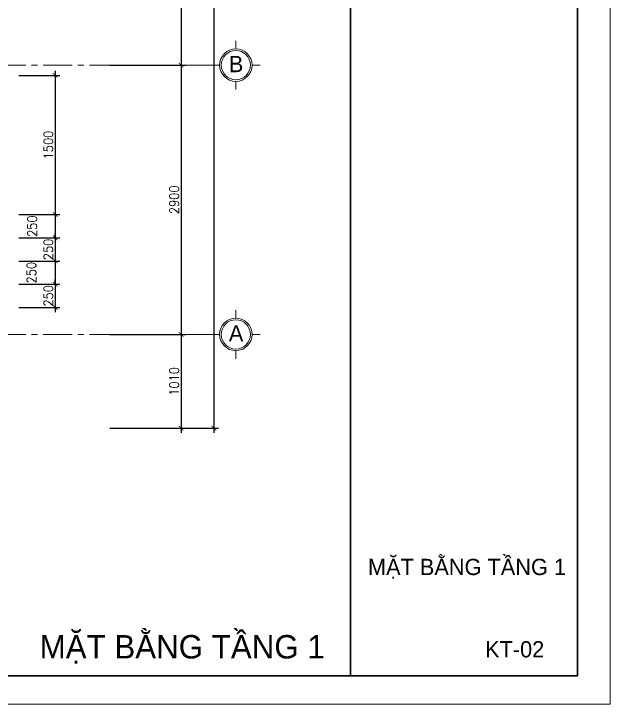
# Model space of a CAD drawing. Header units: millimetres. Extents: x -529782 to -142003, y -492574 to -273331.
# Drawn here: x -254788 to -248366, y -371894 to -364458 of the extents above; entities that cross this region are included whole.
import ezdxf
from ezdxf.enums import TextEntityAlignment as Align

# ---------------------------------------------------------------- set-up
doc = ezdxf.new("R2010")
doc.units = ezdxf.units.MM
doc.header["$LTSCALE"] = 500
doc.header["$MEASUREMENT"] = 0
doc.header["$PDMODE"] = 3
doc.linetypes.add('CENTER', pattern=[2, 1.25, -0.25, 0.25, -0.25])
doc.layers.get('0').update_dxf_attribs({"linetype": 'CONTINUOUS', "lineweight": 13})
doc.layers.get('Defpoints').update_dxf_attribs({"color": 255, "linetype": 'CONTINUOUS', "lineweight": 13})
for name, color, linetype, lineweight in [('1.cat 30', 30, 'CONTINUOUS', 35), ('2.thay 145', 145, 'CONTINUOUS', 18), ('3.manh 08', 8, 'CONTINUOUS', 9), ('4.dim 08', 8, 'CONTINUOUS', 13), ('7.tim 67', 67, 'CENTER', 9), ('9.text \xad white', 7, 'CONTINUOUS', 15)]:
    doc.layers.add(name, color=color, linetype=linetype, lineweight=lineweight)
doc.styles.add('CA.JSC1', font='')
doc.styles.get("Standard").update_dxf_attribs({"font": 'txt.shx', "width": 0.9})
doc.styles.get('CA.JSC1').set_extended_font_data('.VnAvantH')
doc.dimstyles.new('CA 50', dxfattribs={"dimscale": 0, "dimtxt": 100, "dimasz": 50, "dimexe": 50, "dimexo": 0, "dimgap": 25, "dimtad": 1, "dimdec": 0, "dimzin": 0, "dimdsep": 46, "dimtxsty": 'Standard', "dimblk": 'ARCHTICK', "dimcen": 0.09, "dimdle": 50, "dimclrd": 256, "dimclre": 256, "dimclrt": 7, "dimadec": 0, "dimazin": 0, "dimtfac": 1, "dimtdec": 0, "dimtix": 1, "dimtmove": 2, "dimatfit": 3, "dimldrblk": 'DOT', "dimfxl": 1, "dimtolj": 1, "dimtzin": 0, "dimarcsym": 0})

# ---------------------------------------------------------------- blocks, each defined once
blk = doc.blocks.new('khung co loan')
at = {"layer": '1.cat 30'}
blk.add_lwpolyline([(1158.281703106128, -14553.47590842255), (1158.281703106128, -303.4759079545038), (20658.28170374641, -303.4759079545038), (20658.28170374641, -14553.47590842255)], close=True, dxfattribs=at)
blk.add_lwpolyline([(18298.08122972515, -303.4759079552605), (18298.08122972515, -14553.47590842255)], dxfattribs=at)
at = {"layer": '3.manh 08'}
blk.add_lwpolyline([(0, -14850.00000048772), (21000.00000000023, -14850.00000048772), (21000.00000000023, -4.877219907939434e-07), (0, -4.877219907939434e-07)], close=True, dxfattribs=at)
blk = doc.blocks.new('_ArchTick')
at = {"color": 1, "linetype": 'ByBlock', "const_width": 0.150000081}
blk.add_lwpolyline([(-0.5000002699998731, -0.5000002699998731), (0.5000002699998731, 0.5000002699998731)], dxfattribs=at)
blk = doc.blocks.new('*D393')
at = {"layer": '4.dim 08', "lineweight": -2, "transparency": 16777216}
for p, q in [((-254341, -365070.9999999998), (-254341, -366670.9999999998)), ((-254734, -365120.9999999998), (-254291, -365120.9999999998)), ((-254734, -366620.9999999998), (-254291, -366620.9999999998))]:
    blk.add_line(p, q, dxfattribs=at)
at = {"layer": 'Defpoints', "color": 0, "transparency": 16777216}
for p in [(-254734, -365120.9999999998), (-254734, -366620.9999999998), (-254341, -366620.9999999998)]:
    blk.add_point(p, dxfattribs=at)
at = {"layer": '4.dim 08', "lineweight": -2, "transparency": 16777216, "xscale": 50, "yscale": 50, "zscale": 50}
for p, rotation in [((-254341, -365120.9999999998), 90), ((-254341, -366620.9999999998), 270)]:
    blk.add_blockref('_ArchTick', p, dxfattribs=dict(at, rotation=rotation))
at = {"layer": '4.dim 08', "color": 7, "transparency": 16777216, "insert": (-254415.9999999999, -365870.9999999999), "char_height": 100, "attachment_point": 5, "rotation": 90}
blk.add_mtext('\\A1;1500', dxfattribs=at)
blk = doc.blocks.new('_DOT')
at = {"color": 1, "linetype": 'ByBlock'}
blk.add_line((-0.5, 0), (-1, 0), dxfattribs=at)
at = {"color": 1, "linetype": 'ByBlock', "const_width": 0.5}
blk.add_lwpolyline([(-0.25, 0, 1), (0.25, 0, 1)], format="xyb", close=True, dxfattribs=at)
blk = doc.blocks.new('*D394')
at = {"layer": '4.dim 08', "lineweight": -2, "transparency": 16777216}
for p, q in [((-254734, -366620.9999999998), (-254291, -366620.9999999998)), ((-254341, -366570.9999999998), (-254341, -366920.9999999998)), ((-254734, -366870.9999999998), (-254291, -366870.9999999998))]:
    blk.add_line(p, q, dxfattribs=at)
at = {"layer": 'Defpoints', "color": 0, "transparency": 16777216}
for p in [(-254734, -366620.9999999998), (-254734, -366870.9999999998), (-254341, -366870.9999999998)]:
    blk.add_point(p, dxfattribs=at)
at = {"layer": '4.dim 08', "lineweight": -2, "transparency": 16777216, "xscale": 50, "yscale": 50, "zscale": 50}
for p, rotation in [((-254341, -366620.9999999998), 90), ((-254341, -366870.9999999998), 270)]:
    blk.add_blockref('_ArchTick', p, dxfattribs=dict(at, rotation=rotation))
at = {"layer": '4.dim 08', "color": 7, "transparency": 16777216, "insert": (-254590, -366745.9999999999), "char_height": 100, "attachment_point": 5, "rotation": 90}
blk.add_mtext('\\A1;250', dxfattribs=at)
blk = doc.blocks.new('*D395')
at = {"layer": '4.dim 08', "lineweight": -2, "transparency": 16777216}
for p, q in [((-254341, -366870.9999999998), (-254341, -366820.9999999998)), ((-254734, -366870.9999999998), (-254291, -366870.9999999998)), ((-254341, -366870.9999999998), (-254341, -367120.9999999998)), ((-254734, -367120.9999999998), (-254291, -367120.9999999998)), ((-254341, -367120.9999999998), (-254341, -367170.9999999998))]:
    blk.add_line(p, q, dxfattribs=at)
at = {"layer": 'Defpoints', "color": 0, "transparency": 16777216}
for p in [(-254734, -366870.9999999998), (-254734, -367120.9999999998), (-254341, -367120.9999999998)]:
    blk.add_point(p, dxfattribs=at)
at = {"layer": '4.dim 08', "lineweight": -2, "transparency": 16777216, "xscale": 50, "yscale": 50, "zscale": 50}
for p, rotation in [((-254341, -366870.9999999998), 270), ((-254341, -367120.9999999998), 90)]:
    blk.add_blockref('_ArchTick', p, dxfattribs=dict(at, rotation=rotation))
at = {"layer": '4.dim 08', "color": 7, "transparency": 16777216, "insert": (-254415.9999999999, -366995.9999999999), "char_height": 100, "attachment_point": 5, "rotation": 90}
blk.add_mtext('\\A1;250', dxfattribs=at)
blk = doc.blocks.new('*D396')
at = {"layer": '4.dim 08', "lineweight": -2, "transparency": 16777216}
for p, q in [((-254341, -367070.9999999998), (-254341, -367420.9999999998)), ((-254734, -367120.9999999998), (-254291, -367120.9999999998)), ((-254734, -367370.9999999998), (-254291, -367370.9999999998))]:
    blk.add_line(p, q, dxfattribs=at)
at = {"layer": 'Defpoints', "color": 0, "transparency": 16777216}
for p in [(-254734, -367120.9999999998), (-254734, -367370.9999999998), (-254341, -367370.9999999998)]:
    blk.add_point(p, dxfattribs=at)
at = {"layer": '4.dim 08', "lineweight": -2, "transparency": 16777216, "xscale": 50, "yscale": 50, "zscale": 50}
for p, rotation in [((-254341, -367120.9999999998), 90), ((-254341, -367370.9999999998), 270)]:
    blk.add_blockref('_ArchTick', p, dxfattribs=dict(at, rotation=rotation))
at = {"layer": '4.dim 08', "color": 7, "transparency": 16777216, "insert": (-254598, -367245.9999999999), "char_height": 100, "attachment_point": 5, "rotation": 90}
blk.add_mtext('\\A1;250', dxfattribs=at)
blk = doc.blocks.new('*D397')
at = {"layer": '4.dim 08', "lineweight": -2, "transparency": 16777216}
for p, q in [((-254734, -367370.9999999998), (-254291, -367370.9999999998)), ((-254341, -367370.9999999998), (-254341, -367320.9999999998)), ((-254341, -367370.9999999998), (-254341, -367620.9999999998)), ((-254734, -367620.9999999998), (-254291, -367620.9999999998)), ((-254341, -367620.9999999998), (-254341, -367670.9999999998))]:
    blk.add_line(p, q, dxfattribs=at)
at = {"layer": 'Defpoints', "color": 0, "transparency": 16777216}
for p in [(-254734, -367370.9999999998), (-254734, -367620.9999999998), (-254341, -367620.9999999998)]:
    blk.add_point(p, dxfattribs=at)
at = {"layer": '4.dim 08', "lineweight": -2, "transparency": 16777216, "xscale": 50, "yscale": 50, "zscale": 50}
for p, rotation in [((-254341, -367370.9999999998), 270), ((-254341, -367620.9999999998), 90)]:
    blk.add_blockref('_ArchTick', p, dxfattribs=dict(at, rotation=rotation))
at = {"layer": '4.dim 08', "color": 7, "transparency": 16777216, "insert": (-254415.9999999999, -367495.9999999999), "char_height": 100, "attachment_point": 5, "rotation": 90}
blk.add_mtext('\\A1;250', dxfattribs=at)
blk = doc.blocks.new('A$C41BA5761')
at = {"layer": '2.thay 145'}
blk.add_lwpolyline([(839.9994073519047, 524.9998310285737, -3898660.642287513), (839.9994073521084, 525.0001542164828, 1.154242490888426e-06), (839.9994073524431, 524.9999926225864, 1.154242490888426e-06)], format="xyb", dxfattribs=at)
at = {"layer": '3.manh 08'}
for p, q in [((524.9994049160159, 1050.000159478077), (524.9994049160159, 875.0001713204256)), ((174.9994048396911, 525.0001523148676), (-0.000583361616008915, 525.0001523148676)), ((874.9994049923262, 525.0001523148676), (1049.999393193633, 525.0001523148676)), ((524.9994049160159, 0.0001831847475841641), (524.9994049160159, 175.000171342399))]:
    blk.add_line(p, q, dxfattribs=at)
blk.add_arc((524.9994049160159, 525.0001713313977), 349.9999999890093, 359.9999968883953, 359.9999381014106, dxfattribs=at)
blk = doc.blocks.new('*D1852')
at = {"layer": '7.tim 67', "linetype": 'Continuous', "lineweight": -2, "transparency": 16777216}
for p, q in [((-252985.8179060326, -361980.9999999998), (-252985.8179060326, -365060.9999999998)), ((-253753.3179060326, -362030.9999999998), (-252935.8179060326, -362030.9999999998)), ((-253753.3179060326, -365010.9999999998), (-252935.8179060326, -365010.9999999998))]:
    blk.add_line(p, q, dxfattribs=at)
at = {"layer": 'Defpoints', "color": 0, "linetype": 'Continuous', "transparency": 16777216}
for p in [(-253753.3179060326, -362030.9999999998), (-253753.3179060326, -365010.9999999998), (-252985.8179060326, -365010.9999999998)]:
    blk.add_point(p, dxfattribs=at)
at = {"layer": '7.tim 67', "linetype": 'Continuous', "lineweight": -2, "transparency": 16777216, "xscale": 50, "yscale": 50, "zscale": 50}
for p, rotation in [((-252985.8179060326, -362030.9999999998), 90), ((-252985.8179060326, -365010.9999999998), 270)]:
    blk.add_blockref('_ArchTick', p, dxfattribs=dict(at, rotation=rotation))
at = {"layer": '7.tim 67', "color": 7, "linetype": 'Continuous', "transparency": 16777216, "insert": (-253060.8179060325, -363520.9999999999), "char_height": 100, "attachment_point": 5, "rotation": 90}
blk.add_mtext('\\A1;2980', dxfattribs=at)
blk = doc.blocks.new('*D1853')
at = {"layer": '7.tim 67', "linetype": 'Continuous', "lineweight": -2, "transparency": 16777216}
for p, q in [((-252985.8179060326, -364960.9999999998), (-252985.8179060326, -367960.9999999998)), ((-253753.3179060326, -365010.9999999998), (-252935.8179060326, -365010.9999999998)), ((-253753.3179060326, -367910.9999999998), (-252935.8179060326, -367910.9999999998))]:
    blk.add_line(p, q, dxfattribs=at)
at = {"layer": 'Defpoints', "color": 0, "linetype": 'Continuous', "transparency": 16777216}
for p in [(-253753.3179060326, -365010.9999999998), (-253753.3179060326, -367910.9999999998), (-252985.8179060326, -367910.9999999998)]:
    blk.add_point(p, dxfattribs=at)
at = {"layer": '7.tim 67', "linetype": 'Continuous', "lineweight": -2, "transparency": 16777216, "xscale": 50, "yscale": 50, "zscale": 50}
for p, rotation in [((-252985.8179060326, -365010.9999999998), 90), ((-252985.8179060326, -367910.9999999998), 270)]:
    blk.add_blockref('_ArchTick', p, dxfattribs=dict(at, rotation=rotation))
at = {"layer": '7.tim 67', "color": 7, "linetype": 'Continuous', "transparency": 16777216, "insert": (-253060.8179060325, -366460.9999999999), "char_height": 100, "attachment_point": 5, "rotation": 90}
blk.add_mtext('\\A1;2900', dxfattribs=at)
blk = doc.blocks.new('*D1854')
at = {"layer": '7.tim 67', "linetype": 'Continuous', "lineweight": -2, "transparency": 16777216}
for p, q in [((-252985.8179060326, -367860.9999999998), (-252985.8179060326, -368970.9999999997)), ((-253753.3179060326, -367910.9999999998), (-252935.8179060326, -367910.9999999998)), ((-253753.3179060326, -368920.9999999997), (-252935.8179060326, -368920.9999999997))]:
    blk.add_line(p, q, dxfattribs=at)
at = {"layer": 'Defpoints', "color": 0, "linetype": 'Continuous', "transparency": 16777216}
for p in [(-253753.3179060326, -367910.9999999998), (-253753.3179060326, -368920.9999999997), (-252985.8179060326, -368920.9999999997)]:
    blk.add_point(p, dxfattribs=at)
at = {"layer": '7.tim 67', "linetype": 'Continuous', "lineweight": -2, "transparency": 16777216, "xscale": 50, "yscale": 50, "zscale": 50}
for p, rotation in [((-252985.8179060326, -367910.9999999998), 90), ((-252985.8179060326, -368920.9999999997), 270)]:
    blk.add_blockref('_ArchTick', p, dxfattribs=dict(at, rotation=rotation))
at = {"layer": '7.tim 67', "color": 7, "linetype": 'Continuous', "transparency": 16777216, "insert": (-253060.8179060325, -368415.9999999998), "char_height": 100, "attachment_point": 5, "rotation": 90}
blk.add_mtext('\\A1;1010', dxfattribs=at)
blk = doc.blocks.new('*D1855')
at = {"layer": '7.tim 67', "linetype": 'Continuous', "lineweight": -2, "transparency": 16777216}
for p, q in [((-252633.3179060326, -359400.9999999998), (-252633.3179060326, -368970.9999999997)), ((-253753.3179060326, -359450.9999999998), (-252583.3179060326, -359450.9999999998)), ((-253753.3179060326, -368920.9999999997), (-252583.3179060326, -368920.9999999997))]:
    blk.add_line(p, q, dxfattribs=at)
at = {"layer": 'Defpoints', "color": 0, "linetype": 'Continuous', "transparency": 16777216}
for p in [(-253753.3179060326, -359450.9999999998), (-253753.3179060326, -368920.9999999997), (-252633.3179060326, -368920.9999999997)]:
    blk.add_point(p, dxfattribs=at)
at = {"layer": '7.tim 67', "linetype": 'Continuous', "lineweight": -2, "transparency": 16777216, "xscale": 50, "yscale": 50, "zscale": 50}
for p, rotation in [((-252633.3179060326, -359450.9999999998), 90), ((-252633.3179060326, -368920.9999999997), 270)]:
    blk.add_blockref('_ArchTick', p, dxfattribs=dict(at, rotation=rotation))
at = {"layer": '7.tim 67', "color": 7, "linetype": 'Continuous', "transparency": 16777216, "insert": (-252708.3179060325, -364185.9999999998), "char_height": 100, "attachment_point": 5, "rotation": 90}
blk.add_mtext('\\A1;9470', dxfattribs=at)

msp = doc.modelspace()

# ---------------------------------------------------------------- linework, layer by layer
at = {"layer": '7.tim 67', "ltscale": 0.5}
for p, q in [((-252659.3179060326, -365010.9999999998), (-267845.8179060326, -365010.9999999998)), ((-252659.3179060326, -367910.9999999998), (-267845.8179060326, -367910.9999999998))]:
    msp.add_line(p, q, dxfattribs=at)

# ---------------------------------------------------------------- block references
at = {"layer": '2.thay 145'}
for name, p, xscale, yscale, zscale in [('khung co loan', (-270099.31907998, -356524.758471216), 1.034937242569868, 1.034937242628075, 1.034937242583367), ('A$C41BA5761', (-252659.3176143518, -365273.5000761573), 0.5, 0.5, 0.5), ('A$C41BA5761', (-252659.3176143518, -368173.5000761572), 0.5, 0.5, 0.5)]:
    msp.add_blockref(name, p, dxfattribs=dict(at, xscale=xscale, yscale=yscale, zscale=zscale))

# ---------------------------------------------------------------- texts
at = {"layer": '9.text \xad white', "style": 'CA.JSC1'}
for s, p in [('b', (-252394.0675953712, -364999.2500542773)), ('a', (-252394.0675953712, -367899.2500542772))]:
    msp.add_text(s, height=174.9999882000658, dxfattribs=at).set_placement(p, align=Align.MIDDLE)
for height, p in [(175.0000000057414, (-250973.9174116765, -370503.025722716)), (252, (-254509.6052622986, -371401.234066766))]:
    msp.add_text('mÆt b»ng tÇng 1', height=height, dxfattribs=at).set_placement(p)
msp.add_text('kt-02', height=175.0000000057414, dxfattribs=at).set_placement((-249394.5509578642, -371389.4601431544), align=Align.CENTER)

# ---------------------------------------------------------------- dimensions: what is measured, and where the dimension line sits
at = {"layer": '4.dim 08'}
for base, p1, p2, picture, middle in [((-254341, -366620.9999999998), (-254734, -365120.9999999998), (-254734, -366620.9999999998), '*D393', (-254415.9999999999, -365870.9999999999)), ((-254341, -367120.9999999998), (-254734, -366870.9999999998), (-254734, -367120.9999999998), '*D395', (-254415.9999999999, -366995.9999999999)), ((-254341, -367620.9999999998), (-254734, -367370.9999999998), (-254734, -367620.9999999998), '*D397', (-254415.9999999999, -367495.9999999999))]:
    dim = msp.add_linear_dim(base=base, p1=p1, p2=p2, angle=90, dimstyle='CA 50', override={"dimscale": 1}, dxfattribs=at)
    dim.commit()
    dim.dimension.update_dxf_attribs({"geometry": picture, "text_midpoint": middle})
for base, p1, p2, picture, middle in [((-254341, -366870.9999999998), (-254734, -366620.9999999998), (-254734, -366870.9999999998), '*D394', (-254590, -366745.9999999999)), ((-254341, -367370.9999999998), (-254734, -367120.9999999998), (-254734, -367370.9999999998), '*D396', (-254598, -367245.9999999999))]:
    dim = msp.add_linear_dim(base=base, p1=p1, p2=p2, angle=90, dimstyle='CA 50', override={"dimscale": 1}, dxfattribs=at)
    dim.commit()
    dim.dimension.update_dxf_attribs({"geometry": picture, "text_midpoint": middle, "dimtype": 160})
at = {"layer": '7.tim 67', "color": 9, "linetype": 'Continuous'}
for base, p1, p2, picture, middle in [((-252633.3179060326, -368920.9999999997), (-253753.3179060326, -359450.9999999998), (-253753.3179060326, -368920.9999999997), '*D1855', (-252708.3179060325, -364185.9999999998)), ((-252985.8179060326, -365010.9999999998), (-253753.3179060326, -362030.9999999998), (-253753.3179060326, -365010.9999999998), '*D1852', (-253060.8179060325, -363520.9999999999)), ((-252985.8179060326, -367910.9999999998), (-253753.3179060326, -365010.9999999998), (-253753.3179060326, -367910.9999999998), '*D1853', (-253060.8179060325, -366460.9999999999)), ((-252985.8179060326, -368920.9999999997), (-253753.3179060326, -367910.9999999998), (-253753.3179060326, -368920.9999999997), '*D1854', (-253060.8179060325, -368415.9999999998))]:
    dim = msp.add_linear_dim(base=base, p1=p1, p2=p2, angle=90, dimstyle='CA 50', override={"dimscale": 1}, dxfattribs=at)
    dim.commit()
    dim.dimension.update_dxf_attribs({"geometry": picture, "text_midpoint": middle})

doc.saveas('drawing.dxf')
